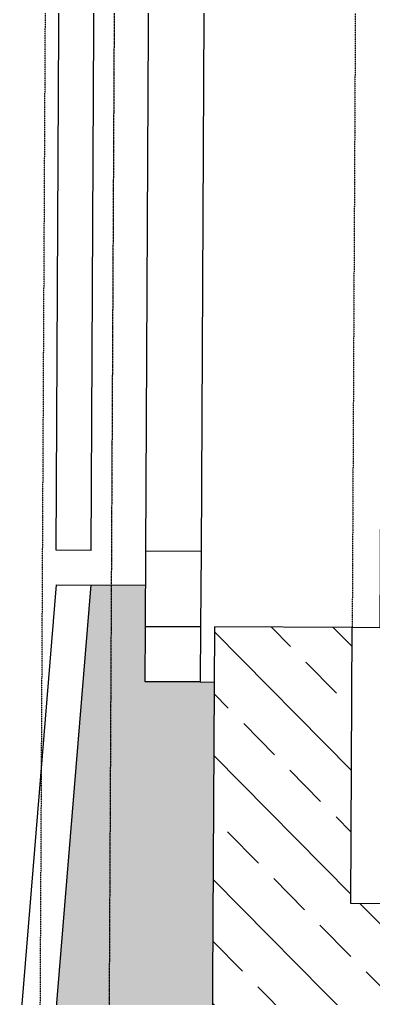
# Model space of a CAD drawing. Header units: millimetres. Extents: x -19411 to 51584, y -41547 to 69958.
# Drawn here: x -7714 to -7200, y 19682 to 21102 of the extents above; entities that cross this region are included whole.
import ezdxf

# ---------------------------------------------------------------- set-up
doc = ezdxf.new("R2010")
doc.units = ezdxf.units.MM
doc.linetypes.add('HIDDEN2', pattern=[0.1875, 0.125, -0.0625])
doc.linetypes.add('STRICHPUNKT', pattern=[1, 0.5, -0.25, 0, -0.25])
for name, color, linetype in [('02-ANS-G00-L05-M0', 251, 'Continuous'), ('02-AXO-G00-L05-M0', 251, 'STRICHPUNKT'), ('02-FIL-G00-L05-LILA', 251, 'Continuous'), ('02-FIL-G00-L05-STB', 251, 'Continuous'), ('02-HID-G00-L05-M0', 251, 'HIDDEN2'), ('02-TWA-G00-L05-M0', 251, 'Continuous'), ('02-WDA-G00-L05-M0', 251, 'Continuous'), ('02-ZWA-G00-L05-M0', 251, 'Continuous'), ('04-STO-G00-L05-M0', 251, 'Continuous'), ('04-SYM-G00-L05-EP', 251, 'Continuous')]:
    doc.layers.add(name, color=color, linetype=linetype)

msp = doc.modelspace()

# ---------------------------------------------------------------- hatches: boundary and pattern name
at = {"layer": '02-FIL-G00-L05-LILA'}
h = msp.add_hatch(dxfattribs=at)
h.set_pattern_fill('HONEY', color=256, scale=10, angle=197.0465413, style=0)
h.set_pattern_definition([(89.70755, (-35291.17, -23129.933), (-27.252854, 47.764726), [31.75, -63.5]), (209.70755, (-35291.17, -23129.933), (-27.73904, -47.484027), [31.75, -63.5]), (149.70755, (-35291.17, -23129.933), (-54.991893, 0.280699), [-63.5, 31.75])])
h.paths.add_polyline_path([(-4964.1299, 19608.2333), (-7434.0977, 19620.8407), (-7431.4435, 20140.8339), (-7451.4432, 20140.936), (-7531.4422, 20141.3443), (-7531.0339, 20221.3433), (-7530.7276, 20281.3425), (-7610.5789, 20281.7501), (-7681.1215, 19422.0989), (-5165.1481, 19409.2567), (-5170.9667, 18269.3025), (-4970.9694, 18268.2816), (-4970.6631, 18328.2808), (-4970.6543, 18328.2808)])
at = {"layer": '02-FIL-G00-L05-STB'}
h = msp.add_hatch(dxfattribs=at)
h.set_pattern_fill('ANSI33', color=256, scale=20, angle=197.0465413, style=0)
h.set_pattern_definition([(134.70755, (-35291.17, -23129.93), (-90.25976, -89.34302), []), (134.70755, (-35290.71, -23040.13), (-90.25976, -89.34302), [63.5, -31.75])])
h.paths.add_polyline_path([(-7233.0795, 19819.8172), (-7231.0378, 20219.812), (-7431.0352, 20220.8329), (-7434.0977, 19620.8407), (-4964.1299, 19608.2333), (-4970.6543, 18328.2808), (-4890.6641, 18327.8725), (-4890.6641, 18327.8725), (-4770.6657, 18327.26), (-4770.6657, 18327.26), (-4770.6482, 18327.2599), (-4764.1325, 19607.2124), (-1704.1893, 19591.5937), (-1703.1684, 19791.5911)])

# ---------------------------------------------------------------- linework, layer by layer
at = {"layer": '02-ANS-G00-L05-M0'}
msp.add_lwpolyline([(-7209.6001, 24419.7573), (-7169.6006, 24419.5531), (-7191.0383, 20219.6078), (-7231.0378, 20219.812)], dxfattribs=at)
msp.add_lwpolyline([(-7590.1566, 24311.6983), (-7610.4714, 20331.7502), (-7660.4707, 20332.0054), (-7640.156, 24311.9535)], close=True, dxfattribs=at)
at = {"layer": '02-AXO-G00-L05-M0'}
msp.add_lwpolyline([(-7505.4522, 35029.0001), (-7619.7864, 12629.2919)], dxfattribs=at)
at = {"layer": '02-HID-G00-L05-M0'}
for points in [[(-4988.1709, 14896.5264), (-7708.2186, 14895.8461), (-7654.9462, 25272.0415)], [(-7209.6001, 24419.7573), (-7231.0378, 20219.812)]]:
    msp.add_lwpolyline(points, dxfattribs=at)
at = {"layer": '02-TWA-G00-L05-M0'}
for points in [[(-7431.0352, 20220.8329), (-7434.0977, 19620.8407)], [(-7231.0378, 20219.812), (-7431.0352, 20220.8329)], [(-7233.0795, 19819.8172), (-7231.0378, 20219.812)], [(-1703.1684, 19791.5911), (-7233.0795, 19819.8172)]]:
    msp.add_lwpolyline(points, dxfattribs=at)
at = {"layer": '02-WDA-G00-L05-M0'}
for points in [[(-7610.5789, 20281.7501), (-7681.1215, 19422.0989)], [(-7451.4432, 20140.936), (-7431.4435, 20140.8339)]]:
    msp.add_lwpolyline(points, dxfattribs=at)
at = {"layer": '02-ZWA-G00-L05-M0'}
for points in [[(-7660.7259, 20282.006), (-7735.3698, 19372.3752)], [(-7660.7259, 20282.006), (-7530.7276, 20281.3425)]]:
    msp.add_lwpolyline(points, dxfattribs=at)
at = {"layer": '04-STO-G00-L05-M0'}
for points in [[(-7450.4735, 20330.9335), (-7451.0349, 20220.9349), (-7531.0339, 20221.3433), (-7530.4724, 20331.3418)], [(-7451.0349, 20220.9349), (-7451.4432, 20140.936), (-7531.4422, 20141.3443), (-7531.0339, 20221.3433)]]:
    msp.add_lwpolyline(points, close=True, dxfattribs=at)
at = {"layer": '04-SYM-G00-L05-EP'}
for points in [[(-7530.4724, 20331.3418), (-7510.1577, 24311.29)], [(-7430.1587, 24310.8817), (-7450.4735, 20330.9335)]]:
    msp.add_lwpolyline(points, dxfattribs=at)

doc.saveas('drawing.dxf')
